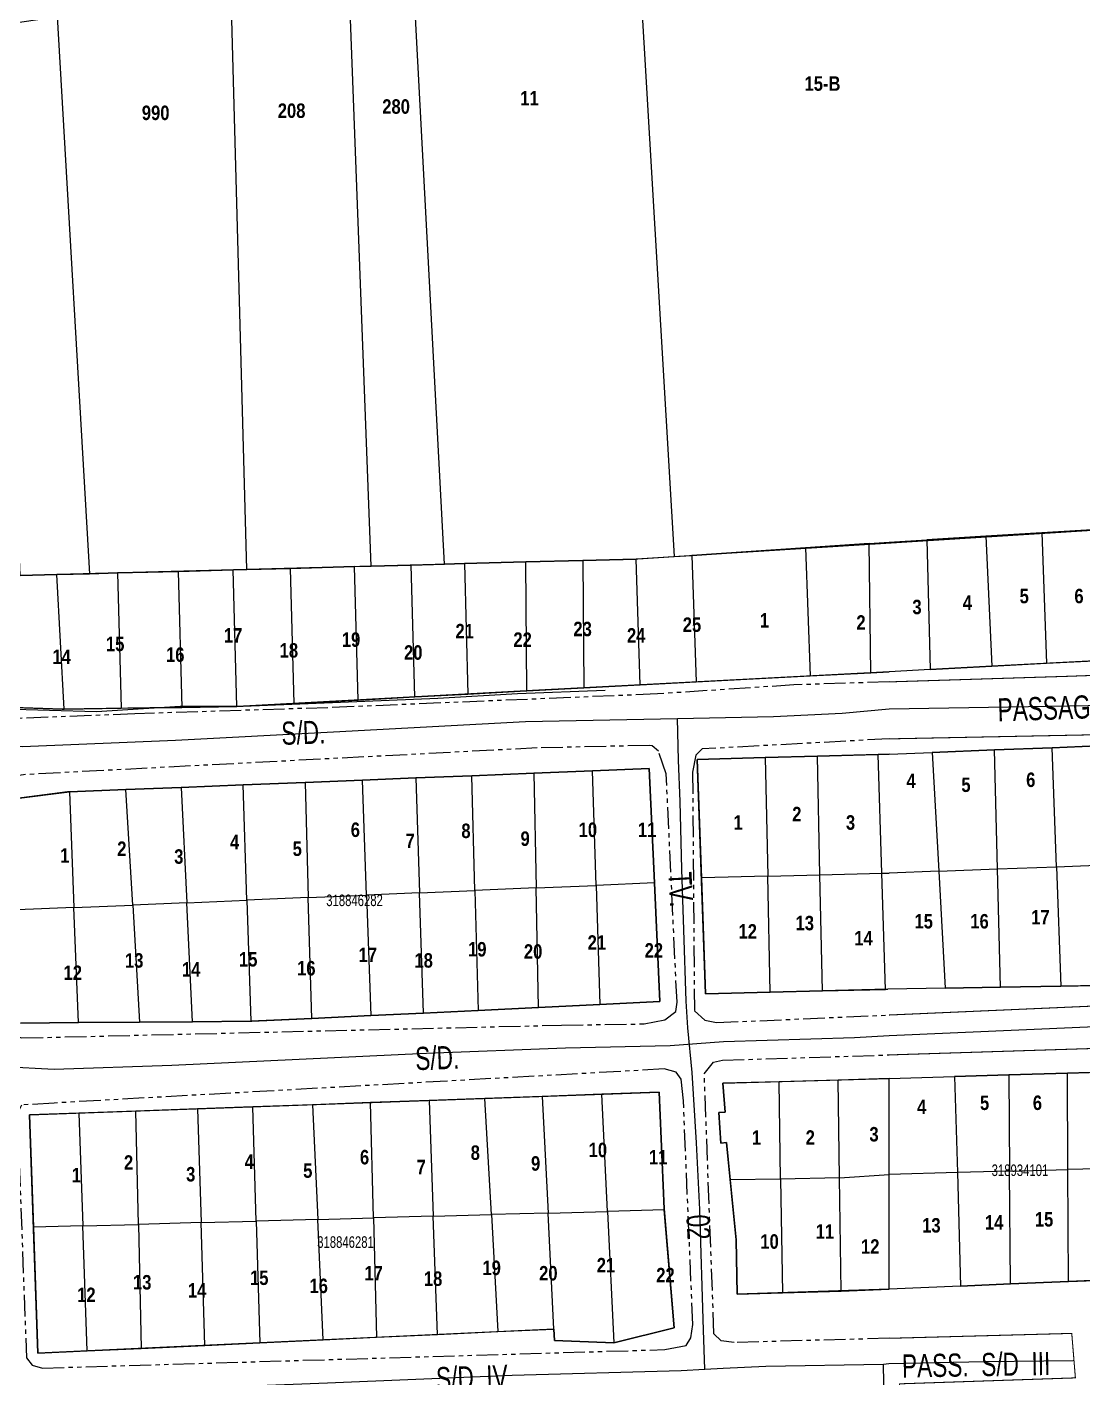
# Model space of a CAD drawing. Extents: x 204834 to 208707, y 4853033 to 4855981.
# Drawn here: x 206806.6 to 206989.1, y 4853191 to 4853424.5 of the extents above; entities that cross this region are included whole.
import ezdxf
from ezdxf.enums import TextEntityAlignment as Align

# ---------------------------------------------------------------- set-up
doc = ezdxf.new("R2010")
doc.units = 0
doc.header["$LTSCALE"] = 1.5
doc.header["$MEASUREMENT"] = 0
doc.linetypes.add('PHANTOMX2', pattern=[5, 2.5, -0.5, 0.5, -0.5, 0.5, -0.5])
for name, color, linetype in [('CD-MALHA-LOTES', 40, 'CONTINUOUS'), ('CD_TXT_QUADRA', 7, 'CONTINUOUS'), ('HD-VALAS-DRENOS', 170, 'CONTINUOUS'), ('RU-QUADRAS', 6, 'CONTINUOUS'), ('SV-EIXO-RUA-N-PAV', 6, 'CONTINUOUS'), ('SV-RUA-NAO-PAV-S-GUIA-C-GUIA', 7, 'PHANTOMX2'), ('SV-TXT-RUA-N-PAV-S-GUIA-C-GUIA', 7, 'CONTINUOUS'), ('Th_NmrPort', 7, 'CONTINUOUS')]:
    doc.layers.add(name, color=color, linetype=linetype)
doc.styles.add('ARIAL', font='ARIAL.TTF')
doc.styles.get("Standard").update_dxf_attribs({"font": 'swisscbo.ttf'})

msp = doc.modelspace()

# ---------------------------------------------------------------- linework, layer by layer
at = {"layer": 'CD-MALHA-LOTES', "linetype": 'Continuous'}
for p, q in [((206912.67, 4853431.43), (206918.5, 4853332.99)), ((206844.61, 4853330.75), (206841.97, 4853427.9)), ((206866.13, 4853331.33), (206862.43, 4853428.94)), ((206878.78, 4853331.67), (206873.61, 4853429.5)), ((206811.83, 4853426.36), (206817.41, 4853330.02)), ((206972.34, 4853336.5), (206962.14, 4853335.87)), ((206981.99, 4853337.09), (206972.34, 4853336.5)), ((206972.34, 4853336.5), (206973.35, 4853314.02)), ((206992.61, 4853337.73), (206981.99, 4853337.09)), ((206981.99, 4853337.09), (206982.82, 4853314.53)), ((206941.2, 4853334.51), (206921.54, 4853333.19)), ((206952.16, 4853335.24), (206941.2, 4853334.51)), ((206941.2, 4853334.51), (206941.96, 4853312.36)), ((206952.16, 4853335.24), (206955.61, 4853335.47)), ((206952.46, 4853312.91), (206952.16, 4853335.24)), ((206955.61, 4853335.47), (206962.14, 4853335.87)), ((206892.86, 4853332.05), (206882.22, 4853331.76)), ((206902.69, 4853332.32), (206892.86, 4853332.05)), ((206893, 4853309.77), (206892.86, 4853332.05)), ((206911.89, 4853332.56), (206902.69, 4853332.32)), ((206902.69, 4853332.32), (206902.84, 4853310.3)), ((206911.89, 4853332.56), (206912.17, 4853332.57)), ((206912.62, 4853310.82), (206911.89, 4853332.56)), ((206912.17, 4853332.57), (206918.5, 4853332.99)), ((206918.5, 4853332.99), (206921.54, 4853333.19)), ((206921.54, 4853333.19), (206922.29, 4853311.32)), ((206811.8, 4853329.87), (206805.44, 4853329.7)), ((206817.41, 4853330.02), (206811.8, 4853329.87)), ((206813.03, 4853306.63), (206811.8, 4853329.87)), ((206817.41, 4853330.02), (206822.28, 4853330.15)), ((206832.76, 4853330.43), (206822.28, 4853330.15)), ((206822.28, 4853330.15), (206822.92, 4853306.77)), ((206842.27, 4853330.69), (206832.76, 4853330.43)), ((206832.76, 4853330.43), (206833.4, 4853306.92)), ((206842.27, 4853330.69), (206844.61, 4853330.75)), ((206842.92, 4853307.06), (206842.27, 4853330.69)), ((206852.09, 4853330.95), (206844.61, 4853330.75)), ((206863.25, 4853331.25), (206852.09, 4853330.95)), ((206852.09, 4853330.95), (206852.73, 4853307.59)), ((206863.25, 4853331.25), (206866.13, 4853331.33)), ((206863.88, 4853308.19), (206863.25, 4853331.25)), ((206873.05, 4853331.52), (206866.13, 4853331.33)), ((206873.05, 4853331.52), (206878.78, 4853331.67)), ((206873.68, 4853308.72), (206873.05, 4853331.52)), ((206882.22, 4853331.76), (206878.78, 4853331.67)), ((206882.22, 4853331.76), (206882.83, 4853309.21)), ((206973.35, 4853314.02), (206982.82, 4853314.53)), ((206902.84, 4853310.3), (206912.62, 4853310.82)), ((206912.62, 4853310.82), (206922.29, 4853311.32)), ((206922.29, 4853311.32), (206941.96, 4853312.36)), ((206941.96, 4853312.36), (206952.46, 4853312.91)), ((206952.46, 4853312.91), (206955.61, 4853313.08)), ((206863.88, 4853308.19), (206873.68, 4853308.72)), ((206873.68, 4853308.72), (206882.83, 4853309.21)), ((206882.83, 4853309.21), (206892.91, 4853309.76)), ((206892.91, 4853309.76), (206893, 4853309.77)), ((206893, 4853309.77), (206902.84, 4853310.3)), ((206802.94, 4853306.95), (206812.73, 4853306.63)), ((206812.73, 4853306.63), (206813.03, 4853306.63)), ((206813.03, 4853306.63), (206822.92, 4853306.77)), ((206822.92, 4853306.77), (206833.4, 4853306.92)), ((206833.4, 4853306.92), (206842.92, 4853307.06)), ((206842.92, 4853307.06), (206852.73, 4853307.59)), ((206852.73, 4853307.59), (206863.88, 4853308.19)), ((206983.81, 4853299.95), (206973.84, 4853299.55)), ((206974.36, 4853278.98), (206973.84, 4853299.55)), ((206994.2, 4853300.37), (206983.81, 4853299.95)), ((206984.54, 4853279.37), (206983.81, 4853299.95)), ((206934.22, 4853298.23), (206922.46, 4853297.92)), ((206922.46, 4853297.92), (206923.19, 4853277.47)), ((206943.23, 4853298.47), (206934.22, 4853298.23)), ((206934.22, 4853298.23), (206934.66, 4853277.75)), ((206953.73, 4853298.75), (206943.23, 4853298.47)), ((206943.66, 4853277.97), (206943.23, 4853298.47)), ((206955.61, 4853298.8), (206953.73, 4853298.75)), ((206954.38, 4853278.24), (206953.73, 4853298.75)), ((206873.81, 4853294.71), (206864.62, 4853294.34)), ((206883.52, 4853295.1), (206873.81, 4853294.71)), ((206873.81, 4853294.71), (206874.47, 4853274.84)), ((206894.2, 4853295.53), (206883.52, 4853295.1)), ((206884.05, 4853275.25), (206883.52, 4853295.1)), ((206904.37, 4853295.94), (206894.2, 4853295.53)), ((206894.2, 4853295.53), (206894.62, 4853275.69)), ((206914.14, 4853296.34), (206904.37, 4853295.94)), ((206904.99, 4853276.13), (206904.37, 4853295.94)), ((206915.05, 4853276.56), (206914.14, 4853296.34)), ((206813.63, 4853292.29), (206804.34, 4853291.1)), ((206813.98, 4853292.3), (206813.63, 4853292.29)), ((206823.71, 4853292.7), (206813.98, 4853292.3)), ((206813.98, 4853292.3), (206814.75, 4853272.31)), ((206833.28, 4853293.08), (206823.71, 4853292.7)), ((206824.9, 4853272.74), (206823.71, 4853292.7)), ((206844.01, 4853293.51), (206833.28, 4853293.08)), ((206833.28, 4853293.08), (206834.23, 4853273.14)), ((206854.68, 4853293.94), (206844.01, 4853293.51)), ((206844.63, 4853273.58), (206844.01, 4853293.51)), ((206864.62, 4853294.34), (206854.68, 4853293.94)), ((206854.68, 4853293.94), (206855.24, 4853274.03)), ((206865.33, 4853274.45), (206864.62, 4853294.34)), ((206943.66, 4853277.97), (206954.38, 4853278.24)), ((206954.38, 4853278.24), (206955.61, 4853278.27)), ((206955.02, 4853258.17), (206954.38, 4853278.24)), ((206964.19, 4853278.6), (206955.61, 4853278.27)), ((206964.19, 4853278.6), (206974.36, 4853278.98)), ((206964.19, 4853278.6), (206965.33, 4853258.36)), ((206974.36, 4853278.98), (206984.54, 4853279.37)), ((206974.87, 4853258.53), (206974.36, 4853278.98)), ((206984.54, 4853279.37), (206994.83, 4853279.76)), ((206984.54, 4853279.37), (206985.28, 4853258.72)), ((206894.62, 4853275.69), (206904.99, 4853276.13)), ((206915.05, 4853276.56), (206904.99, 4853276.13)), ((206904.99, 4853276.13), (206905.64, 4853255.54)), ((206916, 4853256.04), (206915.05, 4853276.56)), ((206934.66, 4853277.75), (206923.19, 4853277.47)), ((206923.19, 4853277.47), (206923.9, 4853257.38)), ((206934.66, 4853277.75), (206943.66, 4853277.97)), ((206935.09, 4853257.66), (206934.66, 4853277.75)), ((206944.09, 4853257.89), (206943.66, 4853277.97)), ((206834.23, 4853273.14), (206844.63, 4853273.58)), ((206855.24, 4853274.03), (206844.63, 4853273.58)), ((206844.63, 4853273.58), (206845.29, 4853252.64)), ((206855.24, 4853274.03), (206865.33, 4853274.45)), ((206855.83, 4853253.14), (206855.24, 4853274.03)), ((206874.47, 4853274.84), (206865.33, 4853274.45)), ((206865.33, 4853274.45), (206866.06, 4853253.63)), ((206874.47, 4853274.84), (206884.05, 4853275.25)), ((206875.17, 4853254.07), (206874.47, 4853274.84)), ((206894.62, 4853275.69), (206884.05, 4853275.25)), ((206884.05, 4853275.25), (206884.6, 4853254.53)), ((206895.05, 4853255.03), (206894.62, 4853275.69)), ((206814.75, 4853272.31), (206804.92, 4853271.89)), ((206814.75, 4853272.31), (206824.9, 4853272.74)), ((206815.51, 4853252.41), (206814.75, 4853272.31)), ((206834.23, 4853273.14), (206824.9, 4853272.74)), ((206824.9, 4853272.74), (206826.1, 4853252.49)), ((206835.21, 4853252.56), (206834.23, 4853273.14)), ((206923.9, 4853257.38), (206935.09, 4853257.66)), ((206935.09, 4853257.66), (206944.09, 4853257.89)), ((206944.09, 4853257.89), (206955.02, 4853258.17)), ((206955.02, 4853258.17), (206955.42, 4853258.18)), ((206965.33, 4853258.36), (206955.42, 4853258.18)), ((206965.33, 4853258.36), (206974.87, 4853258.53)), ((206974.87, 4853258.53), (206985.28, 4853258.72)), ((206985.28, 4853258.72), (206995.46, 4853258.9)), ((206884.6, 4853254.53), (206895.05, 4853255.03)), ((206895.05, 4853255.03), (206905.64, 4853255.54)), ((206905.64, 4853255.54), (206916, 4853256.04)), ((206815.51, 4853252.41), (206826.1, 4853252.49)), ((206826.1, 4853252.49), (206835.21, 4853252.56)), ((206835.21, 4853252.56), (206845.29, 4853252.64)), ((206845.29, 4853252.64), (206845.49, 4853252.64)), ((206845.49, 4853252.64), (206855.83, 4853253.14)), ((206855.83, 4853253.14), (206866.06, 4853253.63)), ((206866.06, 4853253.63), (206875.17, 4853254.07)), ((206875.17, 4853254.07), (206884.6, 4853254.53)), ((206805.52, 4853252.34), (206815.51, 4853252.41)), ((206955.61, 4853242.75), (206966.95, 4853243.09)), ((206976.31, 4853243.38), (206966.95, 4853243.09)), ((206966.95, 4853243.09), (206967.42, 4853226.49)), ((206986.45, 4853243.69), (206976.31, 4853243.38)), ((206976.31, 4853243.38), (206976.44, 4853226.74)), ((206995.84, 4853243.97), (206986.45, 4853243.69)), ((206986.52, 4853227.01), (206986.45, 4853243.69)), ((206936.6, 4853242.2), (206926.91, 4853241.93)), ((206926.91, 4853241.93), (206927.29, 4853236.93)), ((206946.81, 4853242.49), (206936.6, 4853242.2)), ((206936.88, 4853225.38), (206936.6, 4853242.2)), ((206955.61, 4853242.75), (206946.81, 4853242.49)), ((206947.06, 4853225.57), (206946.81, 4853242.49)), ((206955.61, 4853226.17), (206955.61, 4853242.75)), ((206866.02, 4853238.59), (206855.99, 4853238.23)), ((206876.16, 4853238.96), (206866.02, 4853238.59)), ((206866.53, 4853218.66), (206866.02, 4853238.59)), ((206885.78, 4853239.31), (206876.16, 4853238.96)), ((206876.16, 4853238.96), (206876.85, 4853218.95)), ((206895.68, 4853239.67), (206885.78, 4853239.31)), ((206886.88, 4853219.22), (206885.78, 4853239.31)), ((206905.96, 4853240.04), (206895.68, 4853239.67)), ((206895.68, 4853239.67), (206896.69, 4853219.5)), ((206915.91, 4853240.4), (206905.96, 4853240.04)), ((206906.94, 4853219.78), (206905.96, 4853240.04)), ((206916.75, 4853220.21), (206915.91, 4853240.4)), ((206815.57, 4853236.76), (206807.04, 4853236.45)), ((206807.04, 4853236.45), (206807.73, 4853217.04)), ((206825.45, 4853237.12), (206815.57, 4853236.76)), ((206815.57, 4853236.76), (206816.26, 4853217.27)), ((206836.11, 4853237.51), (206825.45, 4853237.12)), ((206825.88, 4853217.54), (206825.45, 4853237.12)), ((206845.65, 4853237.85), (206836.11, 4853237.51)), ((206836.11, 4853237.51), (206836.71, 4853217.84)), ((206855.99, 4853238.23), (206845.65, 4853237.85)), ((206846.25, 4853218.1), (206845.65, 4853237.85)), ((206855.99, 4853238.23), (206856.87, 4853218.4)), ((206927.29, 4853236.93), (206926.17, 4853236.85)), ((206926.17, 4853236.85), (206926.54, 4853231.58)), ((206926.54, 4853231.58), (206927.51, 4853231.68)), ((206927.51, 4853231.68), (206928.16, 4853225.22)), ((206976.44, 4853226.74), (206967.42, 4853226.49)), ((206976.44, 4853226.74), (206986.52, 4853227.01)), ((206976.61, 4853207.24), (206976.44, 4853226.74)), ((206995.97, 4853227.27), (206986.52, 4853227.01)), ((206986.6, 4853207.65), (206986.52, 4853227.01)), ((206936.88, 4853225.38), (206928.16, 4853225.22)), ((206928.16, 4853225.22), (206929.21, 4853214.87)), ((206947.06, 4853225.57), (206936.88, 4853225.38)), ((206936.88, 4853225.38), (206937.21, 4853205.69)), ((206947.06, 4853225.57), (206955.61, 4853226.17)), ((206947.34, 4853206), (206947.06, 4853225.57)), ((206967.42, 4853226.49), (206955.61, 4853226.17)), ((206955.61, 4853206.36), (206955.61, 4853226.17)), ((206967.42, 4853226.49), (206967.98, 4853206.88)), ((206896.69, 4853219.5), (206906.94, 4853219.78)), ((206916.76, 4853220.05), (206906.94, 4853219.78)), ((206906.94, 4853219.78), (206908.04, 4853197.08)), ((206916.76, 4853220.05), (206916.75, 4853220.21)), ((206918.45, 4853199.66), (206916.76, 4853220.05)), ((206816.26, 4853217.27), (206825.88, 4853217.54)), ((206836.71, 4853217.84), (206825.88, 4853217.54)), ((206825.88, 4853217.54), (206826.34, 4853196.1)), ((206836.71, 4853217.84), (206846.25, 4853218.1)), ((206837.35, 4853196.62), (206836.71, 4853217.84)), ((206856.87, 4853218.4), (206846.25, 4853218.1)), ((206846.25, 4853218.1), (206846.89, 4853197.07)), ((206856.87, 4853218.4), (206866.53, 4853218.66)), ((206857.8, 4853197.58), (206856.87, 4853218.4)), ((206876.85, 4853218.95), (206866.53, 4853218.66)), ((206866.53, 4853218.66), (206867.05, 4853198.01)), ((206876.85, 4853218.95), (206886.88, 4853219.22)), ((206877.56, 4853198.51), (206876.85, 4853218.95)), ((206896.69, 4853219.5), (206886.88, 4853219.22)), ((206886.88, 4853219.22), (206887.99, 4853199)), ((206897.69, 4853199.45), (206896.69, 4853219.5)), ((206816.26, 4853217.27), (206807.73, 4853217.04)), ((206807.73, 4853217.04), (206808.49, 4853195.26)), ((206817.04, 4853195.66), (206816.26, 4853217.27)), ((206929.21, 4853214.87), (206929.37, 4853205.46)), ((206986.6, 4853207.65), (206996.13, 4853208.05)), ((206937.21, 4853205.69), (206947.34, 4853206)), ((206947.34, 4853206), (206955.61, 4853206.36)), ((206967.98, 4853206.88), (206955.61, 4853206.36)), ((206967.98, 4853206.88), (206976.61, 4853207.24)), ((206976.61, 4853207.24), (206986.6, 4853207.65)), ((206929.37, 4853205.46), (206937.21, 4853205.69)), ((206877.56, 4853198.51), (206887.99, 4853199)), ((206887.99, 4853199), (206897.69, 4853199.45)), ((206897.69, 4853199.45), (206897.79, 4853197.44)), ((206908.04, 4853197.08), (206918.45, 4853199.66)), ((206826.34, 4853196.1), (206837.35, 4853196.62)), ((206837.35, 4853196.62), (206846.89, 4853197.07)), ((206846.89, 4853197.07), (206857.8, 4853197.58)), ((206857.8, 4853197.58), (206867.05, 4853198.01)), ((206867.05, 4853198.01), (206877.56, 4853198.51)), ((206897.79, 4853197.44), (206908.04, 4853197.08)), ((206808.49, 4853195.26), (206817.04, 4853195.66)), ((206817.04, 4853195.66), (206826.34, 4853196.1))]:
    msp.add_line(p, q, dxfattribs=at)
for points in [[(206962.14, 4853335.87), (206962.74, 4853313.46)], [(206962.74, 4853313.46), (206955.61, 4853313.08)], [(206962.74, 4853313.46), (206973.35, 4853314.02)], [(206982.82, 4853314.53), (206993.42, 4853315.09)], [(206973.84, 4853299.55), (206963.04, 4853299.11), (206964.19, 4853278.6)], [(206955.61, 4853298.8), (206963.04, 4853299.1), (206964.19, 4853278.6)]]:
    msp.add_lwpolyline(points, dxfattribs=at)
at = {"layer": 'HD-VALAS-DRENOS'}
msp.add_lwpolyline([(206906.56, 4853309.83), (206891.38, 4853309.27), (206877.61, 4853308.44), (206844.01, 4853307.07), (206833.08, 4853307.04), (206818.63, 4853306.17), (206802.39, 4853306.59), (206781.56, 4853305.69), (206768.57, 4853304.95), (206763.11, 4853304.38), (206756.03, 4853303.46), (206752.4, 4853303.37), (206735.08, 4853302.68), (206713.03, 4853302.37), (206703.22, 4853301.5), (206692.72, 4853301.69), (206671.19, 4853299.95)], dxfattribs=at)
at = {"layer": 'RU-QUADRAS', "color": 6, "linetype": 'Continuous'}
msp.add_lwpolyline([(207032.02, 4853340.1), (206911.96, 4853332.56), (206805.44, 4853329.7), (206804.99, 4853341.09), (206711.75, 4853329.01), (206711.58, 4853333.61), (206804.8, 4853345.68), (206804.67, 4853348.91), (206758, 4853342.87), (206748.95, 4853419.65, 0.022565), (206812.01, 4853426.38)], format="xyb", dxfattribs=at)
at = {"layer": 'RU-QUADRAS', "linetype": 'Continuous'}
for points in [[(206805.44, 4853329.7), (206811.8, 4853329.87), (206817.41, 4853330.02), (206822.28, 4853330.15), (206832.76, 4853330.43), (206842.27, 4853330.69), (206844.61, 4853330.75), (206852.09, 4853330.95), (206863.25, 4853331.25), (206866.13, 4853331.33), (206873.05, 4853331.52), (206878.78, 4853331.67), (206882.22, 4853331.76), (206892.86, 4853332.05), (206902.69, 4853332.32), (206911.96, 4853332.56), (206912.17, 4853332.57), (206918.5, 4853332.99), (206921.54, 4853333.19), (206941.2, 4853334.51), (206952.16, 4853335.24), (206955.61, 4853335.41), (206962.14, 4853335.89), (206972.34, 4853336.5), (206981.99, 4853337.09), (206992.61, 4853337.73)], [(206993.42, 4853315.09), (206973.35, 4853314.02), (206962.74, 4853313.46), (206955.61, 4853313.05), (206892.91, 4853309.76), (206843, 4853307.06), (206812.73, 4853306.63), (206802.64, 4853306.96)], [(206995.46, 4853258.9), (206985.28, 4853258.72), (206974.87, 4853258.53), (206965.33, 4853258.36), (206955.42, 4853258.18), (206944.09, 4853257.89), (206935.09, 4853257.66), (206923.9, 4853257.38), (206923.19, 4853276.85), (206922.46, 4853297.92), (206922.46, 4853297.92), (206934.22, 4853298.23), (206943.23, 4853298.47), (206955.61, 4853298.8), (206963.04, 4853299.11), (206973.84, 4853299.55), (206983.81, 4853299.95), (206994.2, 4853300.37)], [(206804.34, 4853291.1), (206813.98, 4853292.3), (206823.71, 4853292.7), (206833.28, 4853293.08), (206844.01, 4853293.51), (206854.68, 4853293.94), (206864.62, 4853294.34), (206873.81, 4853294.71), (206883.52, 4853295.1), (206894.2, 4853295.53), (206904.37, 4853295.94), (206914.14, 4853296.34), (206915.05, 4853276.56), (206916, 4853256.04), (206905.64, 4853255.54), (206895.05, 4853255.03), (206884.6, 4853254.53), (206875.17, 4853254.07), (206866.06, 4853253.63), (206855.83, 4853253.14), (206845.29, 4853252.64), (206835.21, 4853252.56), (206826.1, 4853252.49), (206815.51, 4853252.41), (206805.52, 4853252.34)]]:
    msp.add_lwpolyline(points, dxfattribs=at)
for points in [[(206926.17, 4853236.85), (206927.29, 4853236.93), (206926.91, 4853241.93), (206955.61, 4853242.75), (206966.95, 4853243.09), (206976.31, 4853243.38), (206986.45, 4853243.69), (206995.84, 4853243.97), (207006.62, 4853244.3), (207015.97, 4853244.58), (207016.03, 4853243.1), (207016.69, 4853227.83), (207017.5, 4853208.94), (207007.65, 4853208.53), (206996.13, 4853208.05), (206986.6, 4853207.65), (206976.61, 4853207.24), (206967.98, 4853206.88), (206955.61, 4853206.36), (206929.37, 4853205.46), (206929.21, 4853214.87), (206927.51, 4853231.68), (206926.54, 4853231.58), (206926.17, 4853236.85)], [(206807.04, 4853236.45), (206915.91, 4853240.4), (206916.75, 4853220.21), (206918.45, 4853199.66), (206908.04, 4853197.08), (206897.79, 4853197.44), (206897.69, 4853199.45), (206808.49, 4853195.26), (206807.04, 4853236.45)]]:
    msp.add_lwpolyline(points, close=True, dxfattribs=at)
at = {"layer": 'SV-EIXO-RUA-N-PAV'}
for points in [[(206955.61, 4853306.64), (207007.19, 4853307.53), (207038.15, 4853308.43), (207064.29, 4853309.63), (207116.89, 4853311.74), (207177.33, 4853314.77)], [(206666.18, 4853295.46), (206685.48, 4853297.27), (206701.84, 4853298.17), (206722.16, 4853298.71), (206741.75, 4853299.42), (206761.53, 4853300.14), (206781.13, 4853301.04), (206797.4, 4853301.04), (206799.38, 4853300.83), (206805.85, 4853300.14), (206832.28, 4853301.22), (206859.61, 4853302.66), (206892.78, 4853304.46), (206919.03, 4853305), (206935.66, 4853305.36), (206947.53, 4853305.9), (206955.61, 4853306.64)], [(206923.79, 4853192.5), (206923.52, 4853199.24), (206922.93, 4853220.11), (206922.34, 4853231.65), (206921.6, 4853243.79), (206920.86, 4853251.49), (206920.56, 4853256.15), (206920.12, 4853268.43), (206919.82, 4853278.94), (206919.52, 4853290.64), (206919.23, 4853297.81), (206919.03, 4853305)], [(206955.61, 4853250.17), (207001.78, 4853252.23), (207031.24, 4853253.13), (207044.16, 4853253.43), (207086.84, 4853255.24), (207126.21, 4853256.44), (207150.55, 4853256.74), (207178.12, 4853257.6)], [(206667.51, 4853238.63), (206680.79, 4853239.79), (206701.83, 4853240.94), (206717.15, 4853241.4), (206730.41, 4853241.62), (206746.87, 4853243.22), (206762.41, 4853244.14), (206777.05, 4853244.6), (206790.31, 4853245.28), (206802.65, 4853244.82), (206811.34, 4853244.37), (206831.69, 4853245.05), (206875.7, 4853247.11), (206899.7, 4853248.03), (206917.76, 4853248.48), (206927.02, 4853249.17), (206949.66, 4853249.85), (206955.61, 4853250.17)], [(206669.14, 4853181.84), (206674.85, 4853182.3), (206682.85, 4853183.21), (206696.8, 4853183.67), (206706.63, 4853183.9), (206720.35, 4853184.58), (206744.7, 4853185.27), (206756.36, 4853185.73), (206770.53, 4853186.41), (206783.33, 4853187.33), (206797.96, 4853188.01), (206803.35, 4853188.19), (206810, 4853188.4), (206830.33, 4853189.05), (206858.57, 4853190.14), (206890.46, 4853191.45), (206919.69, 4853192.28), (206923.79, 4853192.5), (206926.92, 4853192.67), (206934.34, 4853193.04), (206954.66, 4853193.36), (206955.6, 4853193.5)], [(206670.9, 4853128.23), (206685.37, 4853128.23), (206710.52, 4853128.23), (206731.1, 4853128.59), (206763.56, 4853129.96), (206788.76, 4853131.06), (206803.03, 4853131.28), (206806.23, 4853131.45), (206811.58, 4853131.74), (206839.68, 4853133.29), (206870.28, 4853134.38), (206894.5, 4853135.31), (206920.51, 4853136.23), (206939.83, 4853136.69), (206955.09, 4853137.29), (206954.95, 4853158.34), (206954.95, 4853176.7), (206954.66, 4853193.36)], [(206955.6, 4853193.5), (206972.18, 4853193.86), (206987.43, 4853194)]]:
    msp.add_lwpolyline(points, dxfattribs=at)
at = {"layer": 'SV-RUA-NAO-PAV-S-GUIA-C-GUIA'}
for points in [[(206955.61, 4853311.32), (206939.15, 4853310.8), (206915.6, 4853309.24), (206858.63, 4853306.86), (206825.27, 4853305.8), (206780.83, 4853304.08), (206736.94, 4853302.11), (206702.71, 4853300.92), (206672.69, 4853298.79), (206670.31, 4853298.83), (206669.03, 4853299.76), (206668.77, 4853301.9), (206667.58, 4853323.64), (206666.79, 4853355.07), (206663.43, 4853414.3)], [(206955.61, 4853301.48), (206923.3, 4853299.72), (206922.21, 4853298.66), (206921.66, 4853295.74), (206921.97, 4853254.46), (206923.77, 4853252.85), (206925.8, 4853252.42), (206955.61, 4853253.73)], [(206955.61, 4853197.84), (206928.86, 4853197.12), (206926.61, 4853197.41), (206925.36, 4853198.61), (206923.68, 4853243.56), (206925.29, 4853245.59), (206926.82, 4853245.92), (206955.61, 4853246.83)]]:
    msp.add_lwpolyline(points, dxfattribs=at)
at = {"layer": 'SV-RUA-NAO-PAV-S-GUIA-C-GUIA', "const_width": 0.18}
for points in [[(206955.61, 4853311.32), (206986.6, 4853312.29), (207048.24, 4853314.45), (207092.36, 4853316.42), (207130.67, 4853317.84), (207175.7, 4853320.61), (207174.91, 4853342.96), (207178.47, 4853342.96), (207181.04, 4853249.59), (207229.46, 4853250.38), (207229.66, 4853246.72), (207170.41, 4853245.24), (207170.51, 4853223.87), (207228.87, 4853226.54), (207228.77, 4853222.69), (207167.44, 4853221), (207167.24, 4853247.02), (207166.55, 4853251.96)], [(206955.61, 4853301.47), (207036.05, 4853303.08), (207036.61, 4853301.82), (207037.94, 4853258.82), (207036.82, 4853257.74), (207034.38, 4853257.18), (206955.61, 4853253.73)], [(207166.55, 4853251.96), (207151.12, 4853251.81), (207054.6, 4853249.96), (206955.61, 4853246.83)], [(206955.61, 4853197.84), (206987.19, 4853198.69), (206987.82, 4853191), (206957.45, 4853189.97), (206956.45, 4853183.82), (206956.36, 4853174.16), (206956.36, 4853165.54), (206956.64, 4853148.17), (206956.78, 4853133.76), (206955.6, 4853133.76)]]:
    msp.add_lwpolyline(points, dxfattribs=at)
at = {"layer": 'SV-RUA-NAO-PAV-S-GUIA-C-GUIA'}
for points in [[(206914.23, 4853300.33), (206894.78, 4853299.91), (206806.01, 4853295.28), (206804.48, 4853295.03), (206803.31, 4853293.92), (206802.09, 4853291.64), (206801.81, 4853289.39), (206803.92, 4853251.11), (206804.51, 4853250.15), (206805.68, 4853249.76), (206898.99, 4853251.98), (206913.3, 4853252.2), (206916.89, 4853252.89), (206918.74, 4853254.36), (206918.97, 4853255.96), (206917.1, 4853295.41), (206915.76, 4853299.37), (206914.67, 4853300.24)], [(206920.07, 4853238.91), (206919.68, 4853242.65), (206918.85, 4853243.87), (206916.73, 4853244.4), (206811.33, 4853238.52), (206805.66, 4853238.16), (206805.09, 4853236.97), (206805.02, 4853235.34), (206806.54, 4853194.49), (206807.5, 4853193.2), (206809.32, 4853192.7), (206916.85, 4853195.89), (206920.57, 4853196.61), (206921.34, 4853197.9), (206921.7, 4853200.24)]]:
    msp.add_lwpolyline(points, close=True, dxfattribs=at)

# ---------------------------------------------------------------- texts
at = {"layer": 'CD_TXT_QUADRA', "linetype": 'Continuous', "style": 'ARIAL', "width": 0.7}
for s, p in [('318846282', (206863.24, 4853273.56)), ('318934101', (206978.24, 4853226.9)), ('318846281', (206861.68, 4853214.48))]:
    msp.add_text(s, height=2, dxfattribs=at).set_placement(p, align=Align.MIDDLE)
at = {"layer": 'SV-TXT-RUA-N-PAV-S-GUIA-C-GUIA', "style": 'ARIAL', "width": 0.7}
for s, rotation, p in [('PASSAGEM                                                                                 S/D  I', 2, (206974.44, 4853304.47)), ('PASS.                                                                                                                   S/D.', 2, (206714.26, 4853295.66)), ('TV.                                                 02', 273, (206917.47, 4853278.37)), ('PASS.                                                                                                                         S/D. ', 2, (206730.88, 4853239.2)), ('PASS.  S/D  III', 1, (206957.88, 4853191.05)), ('PASS.                                                                                                                      S/D. IV                 ', 2, (206737.74, 4853183.96))]:
    msp.add_text(s, height=4, rotation=rotation, dxfattribs=at).set_placement(p)
at = {"layer": 'Th_NmrPort', "color": 1}
for s, p in [('15-B', (206941.01, 4853414.76)), ('208', (206849.97, 4853410.07)), ('280', (206868.03, 4853410.79)), ('11', (206891.88, 4853412.23)), ('990', (206826.48, 4853409.7)), ('5', (206978.18, 4853326.16)), ('6', (206987.64, 4853326.16)), ('3', (206959.65, 4853324.27)), ('4', (206968.35, 4853325.02)), ('25', (206919.96, 4853321.21)), ('1', (206933.3, 4853321.96)), ('2', (206949.97, 4853321.59)), ('17', (206840.66, 4853319.36)), ('21', (206880.68, 4853320.1)), ('23', (206901.06, 4853320.47)), ('24', (206910.32, 4853319.36)), ('15', (206820.28, 4853317.88)), ('18', (206850.3, 4853316.77)), ('19', (206861.04, 4853318.62)), ('22', (206890.69, 4853318.62)), ('14', (206811.02, 4853315.66)), ('16', (206830.66, 4853316.03)), ('20', (206871.79, 4853316.4)), ('4', (206958.63, 4853294.22)), ('5', (206968.11, 4853293.54)), ('6', (206979.31, 4853294.4)), ('1', (206928.73, 4853287.02)), ('2', (206938.88, 4853288.47)), ('3', (206948.16, 4853287.02)), ('6', (206862.58, 4853285.76)), ('8', (206881.7, 4853285.57)), ('9', (206891.93, 4853284.22)), ('10', (206901.97, 4853285.76)), ('11', (206912.21, 4853285.76)), ('2', (206822.22, 4853282.48)), ('4', (206841.72, 4853283.64)), ('5', (206852.54, 4853282.48)), ('7', (206872.04, 4853283.83)), ('1', (206812.37, 4853281.32)), ('3', (206832.07, 4853281.13)), ('15', (206960.01, 4853269.94)), ('16', (206969.66, 4853269.94)), ('17', (206980.18, 4853270.63)), ('12', (206929.6, 4853268.19)), ('13', (206939.46, 4853269.63)), ('21', (206903.52, 4853266.26)), ('14', (206949.61, 4853267.03)), ('13', (206823.57, 4853263.17)), ('15', (206843.27, 4853263.36)), ('17', (206863.93, 4853264.13)), ('18', (206873.59, 4853263.17)), ('19', (206882.86, 4853265.1)), ('20', (206892.51, 4853264.71)), ('22', (206913.37, 4853264.91)), ('12', (206812.95, 4853261.04)), ('14', (206833.42, 4853261.62)), ('16', (206853.31, 4853261.82)), ('4', (206960.47, 4853237.87)), ('5', (206971.33, 4853238.56)), ('6', (206980.46, 4853238.56)), ('1', (206931.92, 4853232.55)), ('2', (206941.2, 4853232.55)), ('3', (206952.22, 4853233.12)), ('10', (206903.7, 4853230.41)), ('2', (206823.39, 4853228.23)), ('4', (206844.25, 4853228.38)), ('6', (206864.17, 4853229.16)), ('8', (206883.31, 4853229.94)), ('9', (206893.74, 4853228.07)), ('11', (206914.13, 4853229.16)), ('1', (206814.36, 4853226.05)), ('3', (206834.13, 4853226.21)), ('5', (206854.36, 4853226.83)), ('7', (206873.97, 4853227.45)), ('11', (206942.94, 4853216.32)), ('13', (206961.33, 4853217.38)), ('14', (206972.19, 4853217.89)), ('15', (206980.81, 4853218.41)), ('10', (206933.37, 4853214.58)), ('12', (206950.77, 4853213.71)), ('19', (206885.34, 4853210.02)), ('20', (206895.14, 4853209.09)), ('21', (206905.1, 4853210.49)), ('13', (206824.95, 4853207.53)), ('15', (206845.18, 4853208.31)), ('16', (206855.45, 4853206.91)), ('17', (206864.95, 4853209.09)), ('18', (206875.22, 4853208.15)), ('22', (206915.38, 4853208.77)), ('12', (206815.3, 4853205.35)), ('14', (206834.44, 4853206.13))]:
    msp.add_text(s, height=2.5, dxfattribs=at).set_placement(p, align=Align.MIDDLE_LEFT)

doc.saveas('drawing.dxf')
